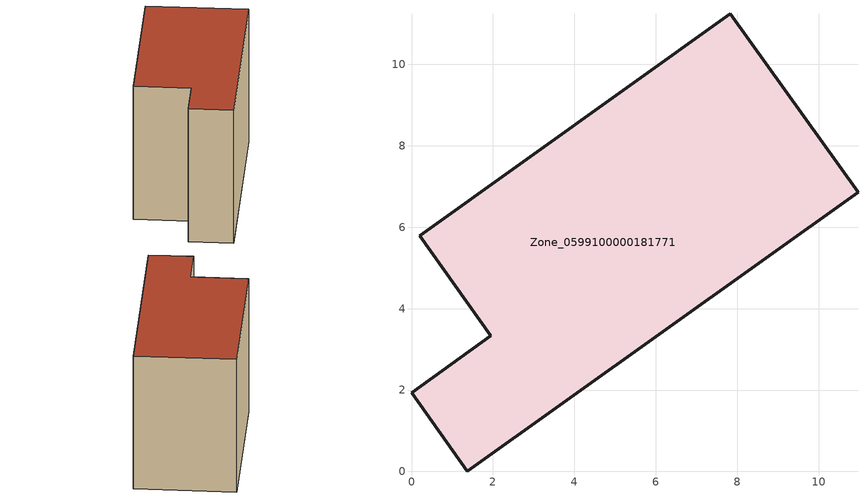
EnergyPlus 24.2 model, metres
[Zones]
Zone_0599100000181771
 floor ground (C_G): 0,1.94 1.95,3.33 0.2,5.79 7.83,11.25 10.96,6.86 1.38,0 z0
 wall outside (C_F): 1.95,3.33 0,1.94 1.38,0 10.96,6.86 7.83,11.25 0.2,5.79 1.95,3.33 z0:7.74
 roof outside (C_R): 7.83,11.25 0.2,5.79 1.95,3.33 0,1.94 1.38,0 10.96,6.86 z7.74
[BUILDING]
Pand.0599100000181771: North Axis=0; Terrain=City; Loads Convergence Tolerance Value=0.04; Temperature Convergence Tolerance Value=0.4; Solar Distribution=FullExterior; Maximum Number of Warmup Days=25; Minimum Number of Warmup Days=1
[Site:Location]
Rotterdam.The.Hague.AP_ZH_NLD Design_Conditions: Latitude=51.96; Longitude=4.45; Time Zone=1; Elevation=-4.5
[SITE:GROUNDTEMPERATURE:BUILDINGSURFACE]
18, 18, 18, 18, 18, 18, 18, 18, 18, 18, 18, 18
[MATERIAL] Thermal Absorptance=0.9; Solar Absorptance=0.7; Visible Absorptance=0.7
Name | Roughness | Thickness | Conductivity | Density | Specific Heat
G.TI.1975-1991 | MediumSmooth | 0.15 | 0.288461 | 540 | 1210
F.TI.1975-1991 | Rough | 0.3 | 0.230769 | 1920 | 840
R.TI.1975-1991 | MediumRough | 0.2 | 0.153846 | 1500 | 1000
[CONSTRUCTION]
C_G: G.TI.1975-1991
C_F: F.TI.1975-1991
C_R: R.TI.1975-1991
[ZONE]
Zone_0599100000181771: Type=1; Multiplier=1; Ceiling Height=Autocalculate; Volume=Autocalculate; Floor Area=autocalculate; Part of Total Floor Area=Yes
[ZONEINFILTRATION:DESIGNFLOWRATE]
Infil_Zone_0599100000181771: Zone or ZoneList or Space or SpaceList=Zone_0599100000181771; Schedule=AlwaysOn; Design Flow Rate Calculation Method=Flow/Area; Flow Rate per Floor Area=0.003; Constant Term Coefficient=1; Temperature Term Coefficient=0; Velocity Term Coefficient=0; Velocity Squared Term Coefficient=0
[HVACTEMPLATE:ZONE:IDEALLOADSAIRSYSTEM]
Zone_0599100000181771: Maximum Heating Supply Air Temperature=50; Minimum Cooling Supply Air Temperature=13; Maximum Heating Supply Air Humidity Ratio=0.0156; Minimum Cooling Supply Air Humidity Ratio=0.0077; Heating Limit=NoLimit; Cooling Limit=NoLimit; Dehumidification Control Type=ConstantSensibleHeatRatio; Cooling Sensible Heat Ratio=0.7; Dehumidification Setpoint=60; Humidification Control Type=None; Humidification Setpoint=30; Outdoor Air Method=None; Outdoor Air Flow Rate per Person=0.00944; Outdoor Air Flow Rate per Zone Floor Area=0; Outdoor Air Flow Rate per Zone=0; Demand Controlled Ventilation Type=None; Outdoor Air Economizer Type=NoEconomizer; Heat Recovery Type=None; Sensible Heat Recovery Effectiveness=0.7; Latent Heat Recovery Effectiveness=0.65
[ZONECONTROL:THERMOSTAT]
ThermostatControl_Zone_0599100000181771: Zone or ZoneList=Zone_0599100000181771; Control Type Schedule=DualSetpointControlType; Control 1=Thermostat_Zone_0599100000181771; Temperature Difference Between Cutout And Setpoint=0
[THERMOSTATSETPOINT:DUALSETPOINT]
Thermostat_Zone_0599100000181771: Heating Setpoint Temperature Schedule=HeatingSetpoint_Zone_0599100000181771; Cooling Setpoint Temperature Schedule=CoolingSetpoint_Zone_0599100000181771
[SCHEDULE:COMPACT]
HeatingSetpoint_Zone_0599100000181771: Through: 12/31, For: AllDays, Until: 24:00, 21
CoolingSetpoint_Zone_0599100000181771: Through: 12/31, For: AllDays, Until: 24:00, 24
DualSetpointControlType: Through: 12/31, For: AllDays, Until: 24:00, 4
AlwaysOn: Through: 12/31, For: AllDays, Until: 24:00, 1
